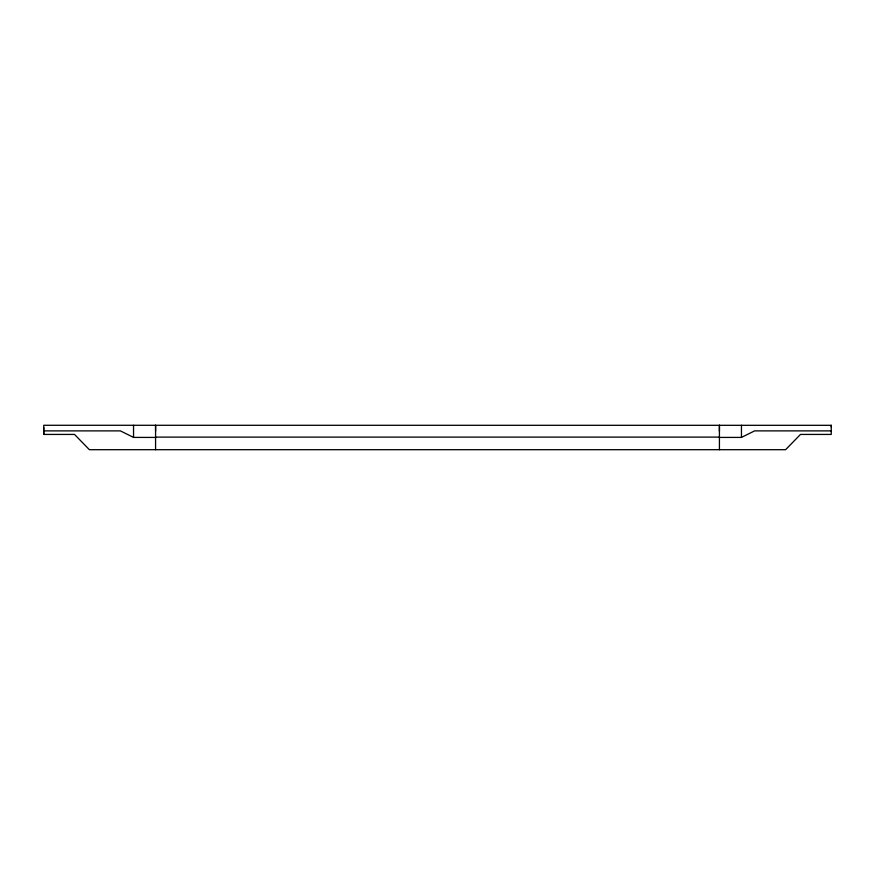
<?xml version="1.0" encoding="UTF-8"?>
<svg xmlns="http://www.w3.org/2000/svg" width="875" height="875" viewBox="0 0 875 875"><rect width="100%" height="100%" fill="white"/><g stroke="black" fill="none" stroke-linecap="round" stroke-linejoin="round"><path stroke-width="1.31" d="M43.75 434.427L43.75 425.283L831.25 425.316L831.25 434.427L800.483 434.427L785.608 449.695L89.392 449.695L74.517 434.427L43.75 434.427L43.75 427.678M155.575 431.211L155.575 425.305L155.575 449.717M719.425 431.211L719.425 425.283L719.425 449.717M831.25 426.945L831.25 425.283M719.425 437.423L741.453 437.413L754.611 430.883L831.25 430.883M43.75 430.883L120.389 430.883L133.547 437.413L155.575 437.423M155.575 437.117L719.425 437.106M741.453 425.283L741.453 437.423M133.547 425.283L133.547 437.423"/></g></svg>
